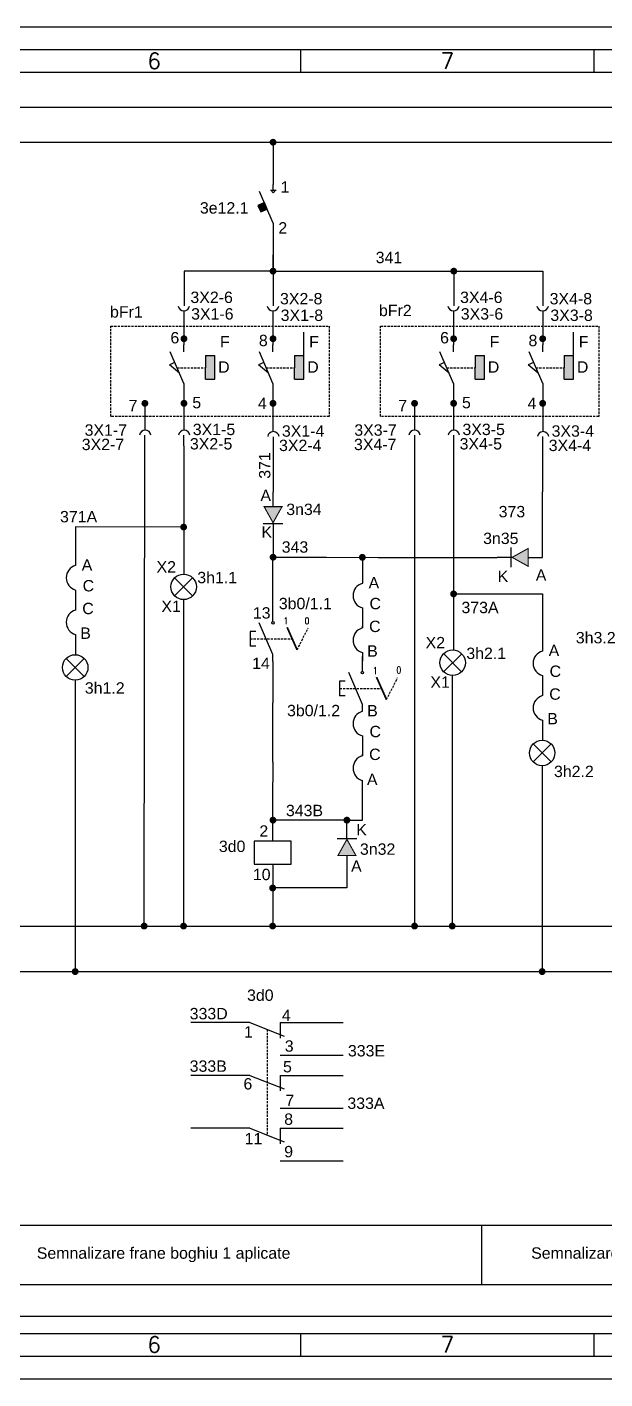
# Model space of a CAD drawing. Header units: millimetres. Extents: x 2595 to 3646, y 1354 to 1651.
# Drawn here: x 2931.7 to 3058.6, y 1354.2 to 1651.2 of the extents above; entities that cross this region are included whole.
import ezdxf
from ezdxf.enums import TextEntityAlignment as Align

# ---------------------------------------------------------------- set-up
doc = ezdxf.new("R2010")
doc.units = ezdxf.units.MM
doc.linetypes.add('DASHED', pattern=[0.75, 0.5, -0.25])
doc.styles.add('ISO', font='SIMPLEX.shx')
doc.styles.add('ROMANS', font='ROMANS.shx', dxfattribs={"width": 0.8})
doc.styles.get("Standard").update_dxf_attribs({"font": 'arial.ttf'})

# ---------------------------------------------------------------- blocks, each defined once
blk = doc.blocks.new('5A4')
at = {"color": 70}
for p, q in [((-654.42, 287), (-654.42, 292)), ((-589.99, 287), (-589.99, 292)), ((-654.42, 5), (-654.42, 10)), ((-589.99, 5), (-589.99, 10)), ((-589.99, 5), (-589.99, 10))]:
    blk.add_line(p, q, dxfattribs=at)
at = {"color": 240}
for points in [[(0, 0), (0, 297), (-1051, 297), (-1051, 0)], [(-5, 5), (-5, 292), (-1046, 292), (-1046, 5)]]:
    blk.add_lwpolyline(points, close=True, dxfattribs=at)
at = {"color": 70}
blk.add_lwpolyline([(-1041, 287), (-1041, 10), (-10, 10), (-10, 287)], close=True, dxfattribs=at)
at = {"color": 50, "style": 'ISO'}
for s, p in [('6', (-686.63, 289.55)), ('7', (-622.21, 289.55)), ('6', (-686.63, 7.55)), ('7', (-622.21, 7.55))]:
    blk.add_text(s, height=3.5, dxfattribs=at).set_placement(p, align=Align.MIDDLE)

msp = doc.modelspace()

# ---------------------------------------------------------------- hatches: boundary and pattern name
for points in [[(2972.9, 1579), (2970.82, 1579), (2970.82, 1576.34), (2970.82, 1573.83), (2972.89, 1573.83)], [(2972.9, 1579), (2970.82, 1579), (2970.82, 1576.34), (2970.82, 1573.83), (2972.89, 1573.83)], [(2992.46, 1579), (2990.39, 1579), (2990.39, 1576.34), (2990.39, 1573.83), (2992.46, 1573.83)], [(2992.46, 1579), (2990.39, 1579), (2990.39, 1576.34), (2990.39, 1573.83), (2992.46, 1573.83)], [(3032.13, 1579), (3030.06, 1579), (3030.06, 1576.34), (3030.06, 1573.83), (3032.13, 1573.83)], [(3032.13, 1579), (3030.06, 1579), (3030.06, 1576.34), (3030.06, 1573.83), (3032.13, 1573.83)], [(3051.7, 1579), (3049.63, 1579), (3049.63, 1576.34), (3049.63, 1573.83), (3051.7, 1573.83)], [(3051.7, 1579), (3049.63, 1579), (3049.63, 1576.34), (3049.63, 1573.83), (3051.7, 1573.83)]]:
    msp.add_hatch(color=1).paths.add_polyline_path(points)

# ---------------------------------------------------------------- linework, layer by layer
at = {"color": 1}
for p, q in [((2924.57, 1633.58), (2937.89, 1633.58)), ((2924.57, 1633.58), (2937.89, 1633.58)), ((2937.89, 1633.58), (3103.88, 1633.58)), ((2937.89, 1633.58), (3103.88, 1633.58)), ((2888.74, 1625.88), (2937.89, 1625.88)), ((2888.74, 1625.88), (2937.89, 1625.88)), ((2937.89, 1625.88), (3191.35, 1625.88)), ((2937.89, 1625.88), (3191.35, 1625.88)), ((2985.73, 1625.88), (2985.73, 1616.59)), ((2985.73, 1625.88), (2985.73, 1616.59)), ((2985.73, 1615.34), (2985.73, 1616.59)), ((2985.73, 1615.34), (2985.73, 1616.59)), ((2985.73, 1608.09), (2982.73, 1615.09)), ((2985.73, 1608.09), (2982.73, 1615.09)), ((2985.1, 1615.34), (2986.36, 1615.34)), ((2985.1, 1615.34), (2986.36, 1615.34)), ((2985.73, 1608.09), (2985.73, 1606.59)), ((2985.73, 1608.09), (2985.73, 1606.59)), ((2985.73, 1606.59), (2985.73, 1594.71)), ((2985.73, 1606.59), (2985.73, 1594.71)), ((2985.73, 1597.56), (2985.73, 1601.12)), ((2985.73, 1597.56), (2985.73, 1601.12)), ((2985.68, 1597.56), (2966.16, 1597.56)), ((2966.16, 1597.56), (2966.16, 1589.97)), ((2985.68, 1597.56), (2966.16, 1597.56)), ((2966.16, 1597.56), (2966.16, 1589.97)), ((2985.68, 1597.56), (3044.96, 1597.56)), ((2985.68, 1597.56), (3044.96, 1597.56)), ((3025.4, 1597.56), (3025.4, 1589.97)), ((3025.4, 1597.56), (3025.4, 1589.97)), ((3044.96, 1597.56), (3044.96, 1594.71)), ((3044.96, 1597.56), (3044.96, 1594.71)), ((2985.73, 1594.71), (2985.73, 1589.97)), ((2985.73, 1594.71), (2985.73, 1589.97)), ((3044.96, 1594.71), (3044.96, 1589.97)), ((3044.96, 1594.71), (3044.96, 1589.97)), ((2966.12, 1588.8), (2966.12, 1581.35)), ((2966.12, 1588.8), (2966.12, 1581.35)), ((2985.68, 1588.8), (2985.68, 1581.35)), ((2985.68, 1588.8), (2985.68, 1581.35)), ((3025.35, 1588.8), (3025.35, 1581.35)), ((3025.35, 1588.8), (3025.35, 1581.35)), ((3044.92, 1588.8), (3044.92, 1581.35)), ((3044.92, 1588.8), (3044.92, 1581.35)), ((2992.46, 1579), (2992.46, 1584.18)), ((2992.46, 1579), (2992.46, 1584.18)), ((3051.7, 1579), (3051.7, 1584.18)), ((3051.7, 1579), (3051.7, 1584.18)), ((2966.12, 1579.85), (2966.12, 1581.35)), ((2966.12, 1579.85), (2966.12, 1581.35)), ((2985.68, 1579.85), (2985.68, 1581.35)), ((2985.68, 1579.85), (2985.68, 1581.35)), ((3025.35, 1579.85), (3025.35, 1581.35)), ((3025.35, 1579.85), (3025.35, 1581.35)), ((3044.92, 1579.85), (3044.92, 1581.35)), ((3044.92, 1579.85), (3044.92, 1581.35)), ((2964.12, 1577.51), (2962.95, 1577.01)), ((2964.12, 1577.51), (2962.95, 1577.01)), ((2966.12, 1572.85), (2963.12, 1579.85)), ((2966.12, 1572.85), (2963.12, 1579.85)), ((2970.82, 1579), (2970.82, 1576.34)), ((2970.82, 1579), (2972.9, 1579)), ((2970.82, 1579), (2970.82, 1576.34)), ((2970.82, 1579), (2972.9, 1579)), ((2972.89, 1573.83), (2972.9, 1579)), ((2972.89, 1573.83), (2972.9, 1579)), ((2983.68, 1577.51), (2982.52, 1577.01)), ((2983.68, 1577.51), (2982.52, 1577.01)), ((2985.68, 1572.85), (2982.68, 1579.85)), ((2985.68, 1572.85), (2982.68, 1579.85)), ((2990.39, 1579), (2990.39, 1576.34)), ((2990.39, 1579), (2992.46, 1579)), ((2990.39, 1579), (2990.39, 1576.34)), ((2990.39, 1579), (2992.46, 1579)), ((2992.46, 1573.83), (2992.46, 1579)), ((2992.46, 1573.83), (2992.46, 1579)), ((3023.35, 1577.51), (3022.19, 1577.01)), ((3023.35, 1577.51), (3022.19, 1577.01)), ((3025.35, 1572.85), (3022.35, 1579.85)), ((3025.35, 1572.85), (3022.35, 1579.85)), ((3030.06, 1579), (3032.13, 1579)), ((3030.06, 1579), (3030.06, 1576.34)), ((3030.06, 1579), (3032.13, 1579)), ((3030.06, 1579), (3030.06, 1576.34)), ((3032.13, 1573.83), (3032.13, 1579)), ((3032.13, 1573.83), (3032.13, 1579)), ((3042.92, 1577.51), (3041.76, 1577.01)), ((3042.92, 1577.51), (3041.76, 1577.01)), ((3044.92, 1572.85), (3041.92, 1579.85)), ((3044.92, 1572.85), (3041.92, 1579.85)), ((3049.63, 1579), (3051.7, 1579)), ((3049.63, 1579), (3049.63, 1576.34)), ((3049.63, 1579), (3051.7, 1579)), ((3049.63, 1579), (3049.63, 1576.34)), ((3051.7, 1573.83), (3051.7, 1579)), ((3051.7, 1573.83), (3051.7, 1579)), ((2965.12, 1575.18), (2962.95, 1577.01)), ((2965.12, 1575.18), (2962.95, 1577.01)), ((2970.82, 1573.83), (2970.82, 1576.34)), ((2970.82, 1573.83), (2970.82, 1576.34)), ((2984.68, 1575.18), (2982.52, 1577.01)), ((2984.68, 1575.18), (2982.52, 1577.01)), ((2990.39, 1573.83), (2990.39, 1576.34)), ((2990.39, 1573.83), (2990.39, 1576.34)), ((3024.35, 1575.18), (3022.19, 1577.01)), ((3024.35, 1575.18), (3022.19, 1577.01)), ((3030.06, 1573.83), (3030.06, 1576.34)), ((3030.06, 1573.83), (3030.06, 1576.34)), ((3043.92, 1575.18), (3041.76, 1577.01)), ((3043.92, 1575.18), (3041.76, 1577.01)), ((3049.63, 1573.83), (3049.63, 1576.34)), ((3049.63, 1573.83), (3049.63, 1576.34)), ((2966.12, 1572.85), (2966.12, 1571.35)), ((2966.12, 1572.85), (2966.12, 1571.35)), ((2966.12, 1571.35), (2966.12, 1562.6)), ((2966.12, 1571.35), (2966.12, 1562.6)), ((2970.82, 1573.83), (2972.89, 1573.83)), ((2970.82, 1573.83), (2972.89, 1573.83)), ((2985.68, 1572.85), (2985.68, 1571.35)), ((2985.68, 1572.85), (2985.68, 1571.35)), ((2985.68, 1571.35), (2985.68, 1562.3)), ((2985.68, 1571.35), (2985.68, 1562.3)), ((2990.39, 1573.83), (2992.46, 1573.83)), ((2990.39, 1573.83), (2992.46, 1573.83)), ((3025.35, 1572.85), (3025.35, 1571.35)), ((3025.35, 1572.85), (3025.35, 1571.35)), ((3025.35, 1571.35), (3025.35, 1562.6)), ((3025.35, 1571.35), (3025.35, 1562.6)), ((3030.06, 1573.83), (3032.13, 1573.83)), ((3030.06, 1573.83), (3032.13, 1573.83)), ((3044.92, 1572.85), (3044.92, 1571.35)), ((3044.92, 1572.85), (3044.92, 1571.35)), ((3044.92, 1571.35), (3044.92, 1562.3)), ((3044.92, 1571.35), (3044.92, 1562.3)), ((3049.63, 1573.83), (3051.7, 1573.83)), ((3049.63, 1573.83), (3051.7, 1573.83)), ((2957.54, 1568.89), (2957.54, 1562.62)), ((2957.54, 1568.89), (2957.54, 1562.62)), ((3016.78, 1568.89), (3016.78, 1562.62)), ((3016.78, 1568.89), (3016.78, 1562.62)), ((2957.37, 1453.68), (2957.54, 1561.53)), ((2957.37, 1453.68), (2957.54, 1561.53)), ((2957.53, 1559.21), (2957.53, 1560.59)), ((2957.53, 1559.21), (2957.53, 1560.59)), ((2966.11, 1560.56), (2966.11, 1561.5)), ((2966.11, 1560.56), (2966.11, 1561.5)), ((2966.11, 1559.19), (2966.11, 1560.56)), ((2966.11, 1559.19), (2966.11, 1560.56)), ((2985.69, 1561.15), (2985.69, 1557.65)), ((2985.69, 1561.15), (2985.69, 1557.65)), ((3016.78, 1561.49), (3016.78, 1453.68)), ((3016.78, 1561.49), (3016.78, 1453.68)), ((3025.35, 1561.56), (3025.35, 1514.34)), ((3025.35, 1561.56), (3025.35, 1514.34)), ((3044.9, 1561.25), (3044.9, 1557.74)), ((3044.9, 1561.25), (3044.9, 1557.74)), ((2966.11, 1559.19), (2966.07, 1531)), ((2966.11, 1559.19), (2966.07, 1531)), ((2985.69, 1557.65), (2985.69, 1548.97)), ((2985.69, 1557.65), (2985.69, 1548.97)), ((3044.9, 1557.74), (3044.9, 1549.06)), ((3044.9, 1557.74), (3044.9, 1549.06)), ((2985.69, 1545.87), (2985.69, 1548.97)), ((2985.69, 1545.87), (2985.69, 1548.97)), ((3044.89, 1534.71), (3044.9, 1549.06)), ((3044.89, 1534.71), (3044.9, 1549.06)), ((2985.69, 1542.19), (2985.69, 1538.97)), ((2985.69, 1542.19), (2985.69, 1538.97)), ((2942.3, 1541.36), (2942.3, 1532.9)), ((2966.06, 1541.33), (2942.3, 1541.36)), ((2942.3, 1541.36), (2942.3, 1532.9)), ((2966.06, 1541.33), (2942.3, 1541.36)), ((2985.69, 1538.97), (2985.69, 1534.71)), ((2985.69, 1538.97), (2985.69, 1534.71)), ((2985.67, 1520.56), (2985.67, 1534.34)), ((2985.67, 1520.56), (2985.67, 1534.34)), ((2985.69, 1534.71), (2997.41, 1534.71)), ((2985.69, 1534.71), (2997.41, 1534.71)), ((2997.41, 1534.71), (3008.75, 1534.68)), ((2997.41, 1534.71), (3008.75, 1534.68)), ((3005.32, 1534.69), (3005.32, 1528.98)), ((3005.32, 1534.69), (3005.32, 1528.98)), ((3008.75, 1534.68), (3034.89, 1534.68)), ((3008.75, 1534.68), (3034.89, 1534.68)), ((3038.11, 1534.68), (3034.89, 1534.68)), ((3038.11, 1534.68), (3034.89, 1534.68)), ((3041.79, 1534.68), (3044.89, 1534.68)), ((3041.79, 1534.68), (3044.89, 1534.68)), ((3044.89, 1534.71), (3044.89, 1534.71)), ((3044.89, 1534.71), (3044.89, 1534.71)), ((2968.03, 1530.17), (2964.06, 1526.22)), ((2968.03, 1530.17), (2964.06, 1526.22)), ((2968.02, 1526.21), (2964.07, 1530.18)), ((2968.02, 1526.21), (2964.07, 1530.18)), ((2942.3, 1527.51), (2942.3, 1523.1)), ((2942.3, 1527.51), (2942.3, 1523.1)), ((3025.35, 1526.66), (3044.88, 1526.66)), ((3025.35, 1526.66), (3044.88, 1526.66)), ((3044.88, 1526.66), (3044.88, 1514.1)), ((3044.88, 1526.66), (3044.88, 1514.1)), ((2966.04, 1525.4), (2966.04, 1523.2)), ((2966.04, 1525.4), (2966.04, 1523.2)), ((2966.04, 1523.2), (2966.04, 1453.68)), ((2966.04, 1523.2), (2966.04, 1453.68)), ((3005.32, 1523.59), (3005.32, 1519.18)), ((3005.32, 1523.59), (3005.32, 1519.18)), ((2942.3, 1517.71), (2942.3, 1513.3)), ((2942.3, 1517.71), (2942.3, 1513.3)), ((2980.67, 1518.42), (2980.67, 1515.2)), ((2981.92, 1518.42), (2980.67, 1518.42)), ((2980.67, 1518.42), (2980.67, 1515.2)), ((2981.92, 1518.42), (2980.67, 1518.42)), ((2985.67, 1513.31), (2982.67, 1520.31)), ((2985.67, 1513.31), (2982.67, 1520.31)), ((3005.32, 1519.17), (3005.32, 1519.58)), ((3005.32, 1519.17), (3005.32, 1519.58)), ((2981.92, 1515.2), (2980.67, 1515.2)), ((2981.92, 1515.2), (2980.67, 1515.2)), ((2944.22, 1512.48), (2940.25, 1508.53)), ((2944.22, 1512.48), (2940.25, 1508.53)), ((2944.21, 1508.52), (2940.26, 1512.49)), ((2944.21, 1508.52), (2940.26, 1512.49)), ((2985.67, 1511.81), (2985.67, 1513.31)), ((2985.67, 1511.81), (2985.67, 1513.31)), ((2985.67, 1511.81), (2985.67, 1502.71)), ((2985.67, 1511.81), (2985.67, 1502.71)), ((3005.32, 1513.79), (3005.32, 1511.88)), ((3005.32, 1513.79), (3005.32, 1513.79)), ((3005.32, 1513.79), (3005.32, 1511.88)), ((3005.32, 1513.79), (3005.32, 1513.79)), ((3005.32, 1509.61), (3005.32, 1512.88)), ((3005.32, 1509.61), (3005.32, 1512.88)), ((3027.13, 1513.52), (3023.16, 1509.57)), ((3027.13, 1513.52), (3023.16, 1509.57)), ((3027.12, 1509.56), (3023.17, 1513.53)), ((3027.12, 1509.56), (3023.17, 1513.53)), ((3005.32, 1502.36), (3002.32, 1509.36)), ((3005.32, 1502.36), (3002.32, 1509.36)), ((2942.23, 1507.7), (2942.23, 1443.68)), ((2942.23, 1507.7), (2942.23, 1443.68)), ((3000.32, 1507.47), (3000.32, 1504.25)), ((3001.57, 1507.47), (3000.32, 1507.47)), ((3000.32, 1507.47), (3000.32, 1504.25)), ((3001.57, 1507.47), (3000.32, 1507.47)), ((3025.03, 1508.75), (3025.03, 1453.68)), ((3025.03, 1508.75), (3025.03, 1453.68)), ((3044.88, 1508.72), (3044.88, 1504.31)), ((3044.88, 1508.72), (3044.88, 1504.31)), ((3001.57, 1504.25), (3000.32, 1504.25)), ((3001.57, 1504.25), (3000.32, 1504.25)), ((2985.67, 1489.7), (2985.67, 1502.71)), ((2985.67, 1489.7), (2985.67, 1502.71)), ((3005.32, 1500.86), (3005.32, 1502.36)), ((3005.32, 1500.86), (3005.32, 1502.36)), ((3044.88, 1498.92), (3044.88, 1494.51)), ((3044.88, 1498.92), (3044.88, 1494.51)), ((3005.32, 1495.48), (3005.32, 1491.07)), ((3005.32, 1495.48), (3005.32, 1491.07)), ((3005.32, 1491.06), (3005.32, 1491.47)), ((3005.32, 1491.06), (3005.32, 1491.47)), ((3046.79, 1493.69), (3042.83, 1489.73)), ((3046.79, 1489.73), (3042.83, 1493.69)), ((3046.79, 1493.69), (3042.83, 1489.73)), ((3046.79, 1489.73), (3042.83, 1493.69)), ((2985.67, 1489.7), (2985.67, 1485.3)), ((2985.67, 1489.7), (2985.67, 1485.3)), ((3044.8, 1488.91), (3044.8, 1443.68)), ((3044.8, 1488.91), (3044.8, 1443.68)), ((2985.67, 1472.3), (2985.67, 1485.3)), ((2985.67, 1472.3), (2985.67, 1485.3)), ((3005.33, 1476.95), (3005.32, 1485.68)), ((3005.33, 1476.95), (3005.32, 1485.68)), ((3001.92, 1476.95), (2985.67, 1476.95)), ((3001.92, 1476.95), (2985.67, 1476.95)), ((3001.92, 1472.83), (3001.92, 1476.95)), ((3001.92, 1476.95), (3005.33, 1476.95)), ((3001.92, 1472.83), (3001.92, 1476.95)), ((3001.92, 1476.95), (3005.33, 1476.95)), ((2985.61, 1467.3), (2985.61, 1453.68)), ((2985.61, 1467.3), (2985.61, 1453.68)), ((3001.92, 1469.16), (3001.92, 1462.05)), ((3001.92, 1469.16), (3001.92, 1462.05)), ((3001.92, 1462.05), (2985.61, 1462.05)), ((3001.92, 1462.05), (2985.61, 1462.05)), ((2692.24, 1453.68), (2937.89, 1453.68)), ((2692.24, 1453.68), (2937.89, 1453.68)), ((2937.89, 1453.68), (2973.74, 1453.68)), ((2937.89, 1453.68), (2973.74, 1453.68)), ((2973.74, 1453.68), (3026.21, 1453.68)), ((2973.74, 1453.68), (3026.21, 1453.68)), ((3026.21, 1453.68), (3205.24, 1453.68)), ((3026.21, 1453.68), (3205.24, 1453.68)), ((2804.31, 1443.68), (2937.89, 1443.68)), ((2804.31, 1443.68), (2937.89, 1443.68)), ((2937.89, 1443.68), (3033.33, 1443.68)), ((2937.89, 1443.68), (3033.33, 1443.68)), ((3033.33, 1443.68), (3206.06, 1443.68)), ((3033.33, 1443.68), (3206.06, 1443.68)), ((2979.12, 1432.5), (2967.64, 1432.5)), ((2979.12, 1432.5), (2967.64, 1432.5)), ((2980.62, 1432.5), (2979.12, 1432.5)), ((2980.62, 1432.5), (2979.12, 1432.5)), ((2980.62, 1432.5), (2988.12, 1429.5)), ((2980.62, 1432.5), (2988.12, 1429.5)), ((2987.29, 1432.5), (2989.12, 1432.5)), ((2987.29, 1432.5), (2989.12, 1432.5)), ((2989.12, 1432.5), (3001.11, 1432.5)), ((2989.12, 1432.5), (3001.11, 1432.5)), ((2987.23, 1425.3), (3001.11, 1425.3)), ((2987.23, 1425.3), (3001.11, 1425.3)), ((2979.12, 1420.89), (2967.64, 1420.89)), ((2979.12, 1420.89), (2967.64, 1420.89)), ((2980.62, 1420.89), (2979.12, 1420.89)), ((2980.62, 1420.89), (2979.12, 1420.89)), ((2980.62, 1420.89), (2988.12, 1417.89)), ((2980.62, 1420.89), (2988.12, 1417.89)), ((2987.29, 1420.89), (2989.12, 1420.89)), ((2987.29, 1420.89), (2989.12, 1420.89)), ((2989.12, 1420.89), (3001.11, 1420.89)), ((2989.12, 1420.89), (3001.11, 1420.89)), ((2987.23, 1413.69), (3001.11, 1413.69)), ((2987.23, 1413.69), (3001.11, 1413.69)), ((2979.12, 1409.28), (2967.64, 1409.28)), ((2979.12, 1409.28), (2967.64, 1409.28)), ((2980.62, 1409.28), (2979.12, 1409.28)), ((2980.62, 1409.28), (2979.12, 1409.28)), ((2980.62, 1409.28), (2988.12, 1406.28)), ((2980.62, 1409.28), (2988.12, 1406.28)), ((2987.29, 1409.28), (2989.12, 1409.28)), ((2987.29, 1409.28), (2989.12, 1409.28)), ((2989.12, 1409.28), (3001.11, 1409.28)), ((2989.12, 1409.28), (3001.11, 1409.28)), ((2987.23, 1402.08), (3001.11, 1402.08)), ((2987.23, 1402.08), (3001.11, 1402.08)), ((2661.7, 1387.95), (3281.37, 1387.95)), ((2661.7, 1387.95), (3281.37, 1387.95)), ((3031.47, 1387.95), (3031.47, 1374.95)), ((3031.47, 1387.95), (3031.47, 1374.95)), ((2661.7, 1374.95), (3231.6, 1374.95)), ((2661.7, 1374.95), (3231.6, 1374.95)), ((2661.7, 1367.95), (3281.37, 1367.95)), ((2661.7, 1367.95), (3281.37, 1367.95))]:
    msp.add_line(p, q, dxfattribs=at)
at = {"color": 1, "linetype": 'DASHED'}
for p, q in [((2964.62, 1576.35), (2970.79, 1576.34)), ((2964.62, 1576.35), (2970.79, 1576.34)), ((2984.18, 1576.35), (2990.35, 1576.34)), ((2984.18, 1576.35), (2990.35, 1576.34)), ((3023.85, 1576.35), (3030.02, 1576.34)), ((3023.85, 1576.35), (3030.02, 1576.34)), ((3043.42, 1576.35), (3049.59, 1576.34)), ((3043.42, 1576.35), (3049.59, 1576.34)), ((2990.98, 1514.37), (2993.42, 1519.21)), ((2990.98, 1514.37), (2993.42, 1519.21)), ((2980.67, 1516.81), (2989.89, 1516.82)), ((2980.67, 1516.81), (2989.89, 1516.82)), ((3000.32, 1505.86), (3009.54, 1505.87)), ((3000.32, 1505.86), (3009.54, 1505.87)), ((3010.62, 1503.43), (3013.06, 1508.26)), ((3010.62, 1503.43), (3013.06, 1508.26)), ((2984.37, 1431), (2984.37, 1407.78)), ((2984.37, 1431), (2984.37, 1407.78))]:
    msp.add_line(p, q, dxfattribs=at)
at = {"color": 1, "const_width": 0.75}
for points in [[(2985.32, 1625.88, 1), (2986.07, 1625.88, 1)], [(2985.32, 1625.88, 1), (2986.07, 1625.88, 1)], [(2985.31, 1597.56, 1), (2986.06, 1597.56, 1)], [(2985.31, 1597.56, 1), (2986.06, 1597.56, 1)], [(3025.02, 1597.56, 1), (3025.77, 1597.56, 1)], [(3025.02, 1597.56, 1), (3025.77, 1597.56, 1)], [(2965.74, 1582.71, 1), (2966.49, 1582.71, 1)], [(2965.74, 1582.71, 1), (2966.49, 1582.71, 1)], [(2985.31, 1582.71, 1), (2986.06, 1582.71, 1)], [(2985.31, 1582.71, 1), (2986.06, 1582.71, 1)], [(3024.98, 1582.71, 1), (3025.73, 1582.71, 1)], [(3024.98, 1582.71, 1), (3025.73, 1582.71, 1)], [(3044.55, 1582.71, 1), (3045.3, 1582.71, 1)], [(3044.55, 1582.71, 1), (3045.3, 1582.71, 1)], [(2957.16, 1568.52, 1), (2957.91, 1568.52, 1)], [(2957.16, 1568.52, 1), (2957.91, 1568.52, 1)], [(2965.74, 1568.52, 1), (2966.49, 1568.52, 1)], [(2965.74, 1568.52, 1), (2966.49, 1568.52, 1)], [(2985.31, 1568.52, 1), (2986.06, 1568.52, 1)], [(2985.31, 1568.52, 1), (2986.06, 1568.52, 1)], [(3016.4, 1568.52, 1), (3017.15, 1568.52, 1)], [(3016.4, 1568.52, 1), (3017.15, 1568.52, 1)], [(3024.98, 1568.52, 1), (3025.73, 1568.52, 1)], [(3024.98, 1568.52, 1), (3025.73, 1568.52, 1)], [(3044.55, 1568.52, 1), (3045.3, 1568.52, 1)], [(3044.55, 1568.52, 1), (3045.3, 1568.52, 1)], [(2965.68, 1541.33, 1), (2966.43, 1541.33, 1)], [(2965.68, 1541.33, 1), (2966.43, 1541.33, 1)], [(2985.32, 1534.71, 1), (2986.07, 1534.71, 1)], [(2985.32, 1534.71, 1), (2986.07, 1534.71, 1)], [(3004.94, 1534.69, 1), (3005.69, 1534.69, 1)], [(3004.94, 1534.69, 1), (3005.69, 1534.69, 1)], [(3024.98, 1526.66, 1), (3025.73, 1526.66, 1)], [(3024.98, 1526.66, 1), (3025.73, 1526.66, 1)], [(2985.3, 1476.95, 1), (2986.05, 1476.95, 1)], [(2985.3, 1476.95, 1), (2986.05, 1476.95, 1)], [(3001.54, 1476.95, 1), (3002.29, 1476.95, 1)], [(3001.54, 1476.95, 1), (3002.29, 1476.95, 1)], [(2985.23, 1462.05, 1), (2985.98, 1462.05, 1)], [(2985.23, 1462.05, 1), (2985.98, 1462.05, 1)], [(2957, 1453.68, 1), (2957.75, 1453.68, 1)], [(2957, 1453.68, 1), (2957.75, 1453.68, 1)], [(2965.66, 1453.68, 1), (2966.41, 1453.68, 1)], [(2965.66, 1453.68, 1), (2966.41, 1453.68, 1)], [(2985.23, 1453.68, 1), (2985.98, 1453.68, 1)], [(2985.23, 1453.68, 1), (2985.98, 1453.68, 1)], [(3016.4, 1453.68, 1), (3017.15, 1453.68, 1)], [(3016.4, 1453.68, 1), (3017.15, 1453.68, 1)], [(3024.67, 1453.68, 1), (3025.42, 1453.68, 1)], [(3024.67, 1453.68, 1), (3025.42, 1453.68, 1)], [(2941.85, 1443.68, 1), (2942.6, 1443.68, 1)], [(2941.85, 1443.68, 1), (2942.6, 1443.68, 1)], [(3044.43, 1443.68, 1), (3045.18, 1443.68, 1)], [(3044.43, 1443.68, 1), (3045.18, 1443.68, 1)]]:
    msp.add_lwpolyline(points, format="xyb", close=True, dxfattribs=at)
at = {"color": 1, "flags": 128}
for points in [[(2984.41, 1611.2), (2983.78, 1612.62), (2982.36, 1611.99), (2982.99, 1610.57)], [(2984.41, 1611.2), (2983.78, 1612.62), (2982.36, 1611.99), (2982.99, 1610.57)], [(2989.66, 1467.3), (2989.66, 1472.3), (2981.56, 1472.3), (2981.56, 1467.3)], [(2989.66, 1467.3), (2989.66, 1472.3), (2981.56, 1472.3), (2981.56, 1467.3)]]:
    msp.add_lwpolyline(points, close=True, dxfattribs=at)
at = {"color": 3, "linetype": 'DASHED'}
for points in [[(2950.07, 1585.48), (2997.99, 1585.48), (2997.99, 1565.62), (2950.07, 1565.62)], [(2950.07, 1585.48), (2997.99, 1585.48), (2997.99, 1565.62), (2950.07, 1565.62)], [(3009.31, 1585.48), (3057.23, 1585.48), (3057.23, 1565.62), (3009.31, 1565.62)], [(3009.31, 1585.48), (3057.23, 1585.48), (3057.23, 1565.62), (3009.31, 1565.62)]]:
    msp.add_lwpolyline(points, close=True, dxfattribs=at)
at = {"color": 1, "const_width": 0.24, "flags": 128}
for points in [[(2985.69, 1542.29), (2987.66, 1545.82), (2983.73, 1545.82)], [(2985.69, 1542.29), (2987.66, 1545.82), (2983.73, 1545.82)], [(3038.21, 1534.68), (3041.74, 1532.72), (3041.74, 1536.64)], [(3038.21, 1534.68), (3041.74, 1532.72), (3041.74, 1536.64)], [(3001.92, 1472.73), (2999.96, 1469.2), (3003.88, 1469.2)], [(3001.92, 1472.73), (2999.96, 1469.2), (3003.88, 1469.2)]]:
    msp.add_lwpolyline(points, close=True, dxfattribs=at)
at = {"color": 1, "flags": 128}
for points in [[(2987.86, 1542.07), (2983.53, 1542.07)], [(2987.86, 1542.07), (2983.53, 1542.07)], [(3037.99, 1532.51), (3037.99, 1536.85)], [(3037.99, 1532.51), (3037.99, 1536.85)], [(2999.75, 1472.95), (3004.08, 1472.95)], [(2999.75, 1472.95), (3004.08, 1472.95)], [(2987.29, 1432.5), (2987.29, 1429.08)], [(2987.29, 1432.5), (2987.29, 1429.08)], [(2987.29, 1420.89), (2987.29, 1417.48)], [(2987.29, 1420.89), (2987.29, 1417.48)], [(2987.29, 1409.28), (2987.29, 1405.87)], [(2987.29, 1409.28), (2987.29, 1405.87)]]:
    msp.add_lwpolyline(points, dxfattribs=at)
at = {"color": 1, "const_width": 0.4, "flags": 128}
for points in [[(2990.98, 1514.37), (2988.78, 1519.32)], [(2990.98, 1514.37), (2988.78, 1519.32)], [(3010.62, 1503.43), (3008.42, 1508.37)], [(3010.62, 1503.43), (3008.42, 1508.37)]]:
    msp.add_lwpolyline(points, dxfattribs=at)
at = {"color": 1}
for centre, radius in [((2985.73, 1615.07), 0.273), ((2985.73, 1615.07), 0.273), ((2966.05, 1528.2), 2.8), ((2966.05, 1528.2), 2.8), ((2985.67, 1520.29), 0.273), ((2985.67, 1520.29), 0.273), ((2942.23, 1510.5), 2.8), ((2942.23, 1510.5), 2.8), ((3025.14, 1511.54), 2.8), ((3025.14, 1511.54), 2.8), ((3005.32, 1509.34), 0.273), ((3005.32, 1509.34), 0.273), ((3044.81, 1491.71), 2.8), ((3044.81, 1491.71), 2.8)]:
    msp.add_circle(centre, radius, dxfattribs=at)
for centre, radius, start, end in [((2966.12, 1590.07), 1.26, 187.8584, 352.1416), ((2966.12, 1590.07), 1.26, 187.8584, 352.1416), ((2985.68, 1590.07), 1.26, 187.8584, 352.1416), ((2985.68, 1590.07), 1.26, 187.8584, 352.1416), ((3025.35, 1590.07), 1.26, 187.8584, 352.1416), ((3025.35, 1590.07), 1.26, 187.8584, 352.1416), ((3044.92, 1590.07), 1.26, 187.8584, 352.1416), ((3044.92, 1590.07), 1.26, 187.8584, 352.1416), ((2957.62, 1561.36), 1.26, 7.8584, 172.1416), ((2957.62, 1561.36), 1.26, 7.8584, 172.1416), ((2966.19, 1561.34), 1.26, 7.8584, 172.1416), ((2966.19, 1561.34), 1.26, 7.8584, 172.1416), ((2985.76, 1561.04), 1.26, 7.8584, 172.1416), ((2985.76, 1561.04), 1.26, 7.8584, 172.1416), ((3016.78, 1561.36), 1.26, 7.8584, 172.1416), ((3016.78, 1561.36), 1.26, 7.8584, 172.1416), ((3025.43, 1561.34), 1.26, 7.8584, 172.1416), ((3025.43, 1561.34), 1.26, 7.8584, 172.1416), ((3045, 1561.04), 1.26, 7.8584, 172.1416), ((3045, 1561.04), 1.26, 7.8584, 172.1416), ((2943.04, 1530.2), 2.79, 105.2379, 254.7552), ((2943.04, 1530.2), 2.79, 105.2379, 254.7552), ((3006.05, 1526.28), 2.79, 105.2379, 254.7552), ((3006.05, 1526.28), 2.79, 105.2379, 254.7552), ((2943.04, 1520.41), 2.79, 105.2379, 254.7552), ((2943.04, 1520.41), 2.79, 105.2379, 254.7552), ((3006.05, 1516.48), 2.79, 105.2379, 254.7552), ((3006.05, 1516.48), 2.79, 105.2379, 254.7552), ((3045.61, 1511.41), 2.79, 105.2379, 254.7552), ((3045.61, 1511.41), 2.79, 105.2379, 254.7552), ((3045.61, 1501.61), 2.79, 105.2379, 254.7552), ((3045.61, 1501.61), 2.79, 105.2379, 254.7552), ((3006.05, 1498.17), 2.79, 105.2379, 254.7552), ((3006.05, 1498.17), 2.79, 105.2379, 254.7552), ((3006.05, 1488.37), 2.79, 105.2379, 254.7552), ((3006.05, 1488.37), 2.79, 105.2379, 254.7552)]:
    msp.add_arc(centre, radius, start, end, dxfattribs=at)
for points in [[(2982.99, 1610.57), (2982.36, 1611.99), (2984.41, 1611.2), (2983.78, 1612.62)], [(2982.99, 1610.57), (2982.36, 1611.99), (2984.41, 1611.2), (2983.78, 1612.62)], [(2985.7, 1542.29), (2983.78, 1545.8), (2987.6, 1545.83)], [(2985.7, 1542.29), (2983.78, 1545.8), (2987.6, 1545.83)], [(3038.2, 1534.67), (3041.72, 1536.6), (3041.75, 1532.77)], [(3038.2, 1534.67), (3041.72, 1536.6), (3041.75, 1532.77)], [(3001.91, 1472.74), (3003.83, 1469.22), (3000.01, 1469.2)], [(3001.91, 1472.74), (3003.83, 1469.22), (3000.01, 1469.2)]]:
    msp.add_solid(points, dxfattribs=at)

# ---------------------------------------------------------------- block references
msp.add_blockref('5A4', (3646.2, 1354.19), dxfattribs=at)
msp.add_blockref('5A4', (3646.2, 1354.19), dxfattribs=at)

# ---------------------------------------------------------------- texts
for s, p in [('1', (2987.34, 1614.79)), ('1', (2987.34, 1614.79)), ('3e12.1', (2969.62, 1610.21)), ('3e12.1', (2969.62, 1610.21)), ('2', (2986.86, 1605.82)), ('2', (2986.86, 1605.82)), ('341', (3008.24, 1599.31)), ('341', (3008.24, 1599.31)), ('3X2-6', (2967.54, 1590.56)), ('3X2-6', (2967.54, 1590.56)), ('3X2-8', (2987.22, 1590.26)), ('3X2-8', (2987.22, 1590.26)), ('3X4-6', (3026.78, 1590.56)), ('3X4-6', (3026.78, 1590.56)), ('3X4-8', (3046.45, 1590.26)), ('3X4-8', (3046.45, 1590.26)), ('bFr1', (2949.88, 1587.36)), ('bFr1', (2949.88, 1587.36)), ('3X1-6', (2967.7, 1586.92)), ('3X1-6', (2967.7, 1586.92)), ('3X1-8', (2987.37, 1586.62)), ('3X1-8', (2987.37, 1586.62)), ('bFr2', (3008.96, 1587.67)), ('bFr2', (3008.96, 1587.67)), ('3X3-6', (3026.93, 1586.92)), ('3X3-6', (3026.93, 1586.92)), ('3X3-8', (3046.61, 1586.62)), ('3X3-8', (3046.61, 1586.62)), ('6', (2963.15, 1581.69)), ('6', (2963.15, 1581.69)), ('F', (2974.04, 1580.79)), ('F', (2974.04, 1580.79)), ('8', (2982.58, 1581.07)), ('8', (2982.58, 1581.07)), ('F', (2993.61, 1580.79)), ('F', (2993.61, 1580.79)), ('6', (3022.39, 1581.69)), ('6', (3022.39, 1581.69)), ('F', (3033.28, 1580.79)), ('F', (3033.28, 1580.79)), ('8', (3041.81, 1581.07)), ('8', (3041.81, 1581.07)), ('F', (3052.84, 1580.79)), ('F', (3052.84, 1580.79)), ('D', (2973.63, 1575.25)), ('D', (2973.63, 1575.25)), ('D', (2993.2, 1575.25)), ('D', (2993.2, 1575.25)), ('D', (3032.87, 1575.25)), ('D', (3032.87, 1575.25)), ('D', (3052.44, 1575.25)), ('D', (3052.44, 1575.25)), ('7', (2953.96, 1566.77)), ('7', (2953.96, 1566.77)), ('5', (2967.96, 1567.43)), ('5', (2967.96, 1567.43)), ('4', (2982.36, 1567.28)), ('4', (2982.36, 1567.28)), ('7', (3013.19, 1566.77)), ('7', (3013.19, 1566.77)), ('5', (3027.2, 1567.43)), ('5', (3027.2, 1567.43)), ('4', (3041.6, 1567.28)), ('4', (3041.6, 1567.28)), ('3X1-7', (2944.3, 1561.4)), ('3X1-7', (2944.3, 1561.4)), ('3X1-5', (2968.06, 1561.54)), ('3X1-5', (2968.06, 1561.54)), ('3X1-4', (2987.64, 1561.19)), ('3X1-4', (2987.64, 1561.19)), ('3X3-7', (3003.54, 1561.4)), ('3X3-7', (3003.54, 1561.4)), ('3X3-5', (3027.3, 1561.54)), ('3X3-5', (3027.3, 1561.54)), ('3X3-4', (3046.88, 1561.19)), ('3X3-4', (3046.88, 1561.19)), ('3X2-7', (2943.67, 1558.24)), ('3X2-7', (2943.67, 1558.24)), ('3X2-5', (2967.43, 1558.38)), ('3X2-5', (2967.43, 1558.38)), ('3X2-4', (2987.01, 1558.03)), ('3X2-4', (2987.01, 1558.03)), ('3X4-7', (3003.48, 1558.24)), ('3X4-7', (3003.48, 1558.24)), ('3X4-5', (3026.67, 1558.38)), ('3X4-5', (3026.67, 1558.38)), ('3X4-4', (3046.25, 1558.03)), ('3X4-4', (3046.25, 1558.03)), ('A', (2982.92, 1547.04)), ('A', (2982.92, 1547.04)), ('371A', (2938.9, 1542.37)), ('371A', (2938.9, 1542.37)), ('3n34', (2988.59, 1543.98)), ('3n34', (2988.59, 1543.98)), ('373', (3035.25, 1543.48)), ('373', (3035.25, 1543.48)), ('K', (2983.15, 1539)), ('K', (2983.15, 1539)), ('3n35', (3031.84, 1537.61)), ('3n35', (3031.84, 1537.61)), ('343', (2987.6, 1535.71)), ('343', (2987.6, 1535.71)), ('A', (2943.66, 1531.77)), ('A', (2943.66, 1531.77)), ('X2', (2960.1, 1531.35)), ('X2', (2960.1, 1531.35)), ('C', (2943.87, 1527.2)), ('C', (2943.87, 1527.2)), ('3h1.1', (2969.05, 1529)), ('3h1.1', (2969.05, 1529)), ('A', (3006.68, 1527.85)), ('A', (3006.68, 1527.85)), ('K', (3035.03, 1529.28)), ('K', (3035.03, 1529.28)), ('A', (3043.41, 1529.54)), ('A', (3043.41, 1529.54)), ('C', (2943.78, 1522.2)), ('C', (2943.78, 1522.2)), ('X1', (2961.16, 1522.67)), ('X1', (2961.16, 1522.67)), ('13', (2981.26, 1521.23)), ('13', (2981.26, 1521.23)), ('3b0/1.1', (2986.96, 1523.29)), ('3b0/1.1', (2986.96, 1523.29)), ('C', (3006.88, 1523.28)), ('C', (3006.88, 1523.28)), ('373A', (3027.08, 1522.42)), ('373A', (3027.08, 1522.42)), ('C', (3006.8, 1518.27)), ('C', (3006.8, 1518.27)), ('B', (2943.35, 1516.78)), ('B', (2943.35, 1516.78)), ('3h3.2', (3052.21, 1515.79)), ('3h3.2', (3052.21, 1515.79)), ('B', (3006.37, 1512.86)), ('B', (3006.37, 1512.86)), ('X2', (3019.2, 1514.7)), ('X2', (3019.2, 1514.7)), ('3h2.1', (3028.15, 1512.35)), ('3h2.1', (3028.15, 1512.35)), ('A', (3046.24, 1512.98)), ('A', (3046.24, 1512.98)), ('14', (2981.1, 1510.15)), ('14', (2981.1, 1510.15)), ('C', (3046.44, 1508.41)), ('C', (3046.44, 1508.41)), ('3h1.2', (2944.35, 1504.74)), ('3h1.2', (2944.35, 1504.74)), ('X1', (3020.26, 1506.02)), ('X1', (3020.26, 1506.02)), ('C', (3046.36, 1503.4)), ('C', (3046.36, 1503.4)), ('3b0/1.2', (2988.77, 1499.78)), ('3b0/1.2', (2988.77, 1499.78)), ('B', (3006.37, 1499.75)), ('B', (3006.37, 1499.75)), ('B', (3045.93, 1497.99)), ('B', (3045.93, 1497.99)), ('C', (3006.88, 1495.17)), ('C', (3006.88, 1495.17)), ('C', (3006.8, 1490.16)), ('C', (3006.8, 1490.16)), ('3h2.2', (3047.41, 1486.41)), ('3h2.2', (3047.41, 1486.41)), ('A', (3006.31, 1484.64)), ('A', (3006.31, 1484.64)), ('343B', (2988.52, 1477.82)), ('343B', (2988.52, 1477.82)), ('K', (3003.97, 1473.59)), ('K', (3003.97, 1473.59)), ('2', (2982.69, 1473.31)), ('2', (2982.69, 1473.31)), ('3d0', (2973.79, 1469.95)), ('3d0', (2973.79, 1469.95)), ('3n32', (3004.78, 1469.34)), ('3n32', (3004.78, 1469.34)), ('A', (3002.83, 1465.61)), ('A', (3002.83, 1465.61)), ('10', (2981.26, 1463.77)), ('10', (2981.26, 1463.77)), ('3d0', (2979.98, 1437.25)), ('3d0', (2979.98, 1437.25)), ('Semnalizare frane boghiu 1 aplicate', (2933.79, 1380.6)), ('Semnalizare frane boghiu 1 aplicate', (2933.79, 1380.6)), ('Semnalizare frane boghiu 4 aplicate', (3042.39, 1380.6)), ('Semnalizare frane boghiu 4 aplicate', (3042.39, 1380.6))]:
    msp.add_text(s, height=2.5, dxfattribs=at).set_placement(p)
msp.add_text('371', height=2.5, rotation=90, dxfattribs=at).set_placement((2985.11, 1551.95))
msp.add_text('371', height=2.5, rotation=90, dxfattribs=at).set_placement((2985.11, 1551.95))
at = {"color": 1, "linetype": 'DASHED'}
for s, p in [('333D', (2967.38, 1433.2)), ('333D', (2967.38, 1433.2)), ('4', (2987.62, 1432.81)), ('4', (2987.62, 1432.81)), ('1', (2979.32, 1429.19)), ('1', (2979.32, 1429.19)), ('3', (2988.27, 1426.08)), ('3', (2988.27, 1426.08)), ('333E', (3002.14, 1425.04)), ('333E', (3002.14, 1425.04)), ('333B', (2967.38, 1421.67)), ('333B', (2967.38, 1421.67)), ('5', (2987.88, 1421.54)), ('5', (2987.88, 1421.54)), ('6', (2979.19, 1417.78)), ('6', (2979.19, 1417.78)), ('7', (2988.4, 1414.15)), ('7', (2988.4, 1414.15)), ('333A', (3002.02, 1413.51)), ('333A', (3002.02, 1413.51)), ('8', (2988.14, 1410.01)), ('8', (2988.14, 1410.01)), ('11', (2979.45, 1405.73)), ('11', (2979.45, 1405.73)), ('9', (2988.14, 1402.88)), ('9', (2988.14, 1402.88))]:
    msp.add_text(s, height=2.5, dxfattribs=at).set_placement(p)
at = {"color": 1, "style": 'ROMANS', "width": 0.8}
for tag, p, s in [('1', (2988, 1519.99), 'M'), ('1', (2988, 1519.99), 'M'), ('0', (2992.63, 1519.99), 'F'), ('0', (2992.63, 1519.99), 'F'), ('1', (3007.64, 1509.04), 'M'), ('1', (3007.64, 1509.04), 'M'), ('0', (3012.8, 1509.19), 'F'), ('0', (3012.8, 1509.19), 'F')]:
    msp.add_attdef(tag, p, s, height=1.5, dxfattribs=at)

doc.saveas('drawing.dxf')
